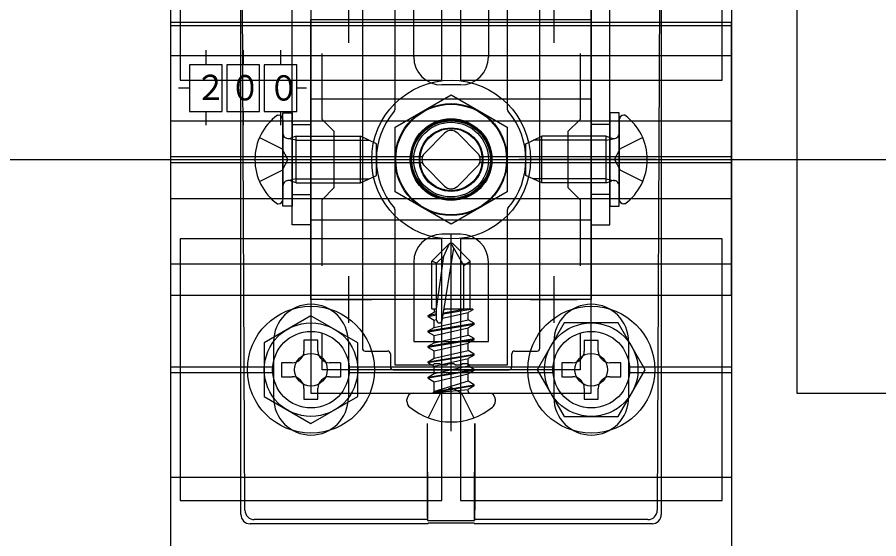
# Model space of a CAD drawing. Units: millimetres, scale not verified. Extents: x -875 to 875, y -1300 to 1294.
# Drawn here: x 20.6 to 112.8, y 849.4 to 905.2 of the extents above; entities that cross this region are included whole.
import ezdxf
from ezdxf.enums import TextEntityAlignment as Align

# ---------------------------------------------------------------- set-up
doc = ezdxf.new("R2010")
doc.units = ezdxf.units.MM
doc.header["$LTSCALE"] = 8
for name, color, linetype in [('0-2_YKK_11', 7, 'Continuous'), ('0-3_YKK_12', 2, 'Continuous'), ('0-4_YKK_13', 4, 'Continuous'), ('0-7_YSS_K', 3, 'Continuous')]:
    doc.layers.add(name, color=color, linetype=linetype)
doc.styles.add('ＭＳ ゴシック', font='')
doc.styles.get('ＭＳ ゴシック').set_extended_font_data('MS Gothic')

msp = doc.modelspace()

# ---------------------------------------------------------------- linework, layer by layer
at = {"layer": '0-2_YKK_11'}
for p, q in [((56, 907.5), (56, 902.5)), ((78, 907.5), (78, 902.5)), ((53.5, 905), (58.5, 905)), ((75.5, 905), (80.5, 905)), ((56, 877.5), (56, 872.5)), ((78, 877.5), (78, 872.5)), ((53.5, 875), (58.5, 875)), ((75.5, 875), (80.5, 875))]:
    msp.add_line(p, q, dxfattribs=at)
msp.add_lwpolyline([(52, 915), (52, 865), (82, 865), (82, 915)], close=True, dxfattribs=at)
for points in [[(53.2, 878.633), (53.2, 885.7), (54.5, 887), (54.5, 893), (53.2, 894.3), (53.2, 901.367)], [(80.8, 901.367), (80.8, 894.3), (79.5, 893), (79.5, 887), (80.8, 885.7), (80.8, 878.633)], [(80.8, 871.367), (80.8, 867.5), (53.2, 867.5), (53.2, 871.367)]]:
    msp.add_lwpolyline(points, dxfattribs=at)
at = {"layer": '0-3_YKK_12'}
msp.add_circle((67, 890), 6, dxfattribs=at)
at = {"layer": '0-4_YKK_13'}
for p, q in [((44.5, 851.999), (44.5, 920)), ((44.934, 852.436), (44.625, 920)), ((89.375, 920), (89.066, 852.436)), ((89.5, 920), (89.5, 851.999)), ((50, 883), (50, 917.5)), ((84, 883), (84, 917.5)), ((57.5, 910.2), (57.5, 869.8)), ((76.5, 869.8), (76.5, 910.2)), ((97, 904.359), (97, 904.708)), ((97, 875.47), (97, 904.359)), ((37, 901.15), (97, 901.15)), ((40.75, 901.71), (40.75, 900.15)), ((44.75, 901.71), (44.75, 900.15)), ((48.75, 901.71), (48.75, 900.15)), ((39, 897.65), (37.829, 897.65)), ((51.535, 897.65), (50.5, 897.65)), ((68, 898), (66, 898)), ((40.75, 895.15), (40.75, 893.675)), ((44.75, 895.15), (44.75, 893.675)), ((48.4, 894.75), (48.5, 894.75)), ((48.75, 895.15), (48.75, 893.675)), ((85.6, 894.75), (85.5, 894.75)), ((37, 894.15), (97, 894.15)), ((49, 894.25), (49, 885.75)), ((50, 893.75), (52, 893.75)), ((84, 893.75), (82, 893.75)), ((85, 894.25), (85, 885.75)), ((64.172, 890.707), (66.293, 892.828)), ((67.707, 892.828), (69.828, 890.707)), ((46.488, 892.35), (48.905, 891.145)), ((50.4, 892.067), (49.477, 892.26)), ((50.4, 892.5), (49.805, 892.284)), ((50.4, 887.5), (50.4, 892.5)), ((57.3, 887.5), (57.3, 892.5)), ((59, 891.7), (57.3, 892.5)), ((75, 891.7), (76.7, 892.5)), ((76.7, 887.5), (76.7, 892.5)), ((83.6, 887.5), (83.6, 892.5)), ((83.6, 892.5), (84.195, 892.284)), ((83.6, 892.067), (84.523, 892.26)), ((87.512, 892.35), (85.095, 891.145)), ((49.514, 890), (48.905, 891.145)), ((59, 888.3), (59, 891.7)), ((75, 888.3), (75, 891.7)), ((84.486, 890), (85.095, 891.145)), ((63.925, 890.3), (37, 890.3)), ((45, 890), (59.699, 890)), ((49.514, 890), (48.905, 888.855)), ((97, 890.3), (70.075, 890.3)), ((89, 890), (74.301, 890)), ((84.486, 890), (85.095, 888.855)), ((37, 889.7), (63.925, 889.7)), ((66.293, 887.172), (64.172, 889.293)), ((69.828, 889.293), (67.707, 887.172)), ((70.075, 889.7), (97, 889.7)), ((46.488, 887.65), (48.905, 888.855)), ((57.3, 887.5), (59, 888.3)), ((76.7, 887.5), (75, 888.3)), ((87.512, 887.65), (85.095, 888.855)), ((50.4, 887.933), (49.477, 887.74)), ((50.4, 887.5), (49.805, 887.716)), ((83.6, 887.933), (84.523, 887.74)), ((83.6, 887.5), (84.195, 887.716)), ((50, 886.25), (52, 886.25)), ((84, 886.25), (82, 886.25)), ((37, 885.85), (97, 885.85)), ((48.4, 885.25), (48.5, 885.25)), ((85.6, 885.25), (85.5, 885.25)), ((68, 882), (66, 882)), ((67, 860.9), (67, 882.002)), ((66.825, 881), (64.95, 879.125)), ((66.207, 879.674), (66.825, 881)), ((67.175, 881), (66.825, 881)), ((68.35, 878.662), (67, 881)), ((67.175, 881), (69.05, 879.125)), ((66.035, 872.747), (67.289, 880.499)), ((37, 878.85), (97, 878.85)), ((64.95, 874), (64.95, 879.125)), ((65.45, 878.918), (64.95, 879.125)), ((65.45, 874), (66.207, 879.674)), ((69.05, 874), (69.05, 879.125)), ((37, 875.47), (97, 875.47)), ((64.528, 873.297), (65.176, 873.67)), ((64.528, 873.297), (65.45, 873.505)), ((64.528, 873.179), (65.45, 873.387)), ((64.528, 873.179), (64.528, 873.297)), ((64.95, 874), (65.45, 874)), ((65.176, 874), (65.176, 873.67)), ((65.176, 873.67), (65.45, 873.732)), ((66.077, 873.009), (68.824, 873.629)), ((69.311, 873.976), (66.149, 873.449)), ((68.749, 874), (66.168, 873.57)), ((66.636, 874), (66.223, 873.907)), ((66.238, 874), (69.05, 874)), ((69.311, 873.91), (68.824, 873.629)), ((68.824, 872.846), (68.824, 873.629)), ((69.311, 873.976), (69.05, 874)), ((69.311, 873.976), (69.311, 873.976)), ((69.311, 873.976), (69.311, 873.91)), ((64.528, 873.179), (65.176, 872.805)), ((64.528, 871.649), (69.472, 872.473)), ((65.176, 872.805), (65.45, 872.867)), ((65.176, 872.022), (68.824, 872.846)), ((65.176, 872.022), (65.176, 872.805)), ((69.472, 872.473), (68.824, 872.846)), ((69.472, 872.355), (69.472, 872.473)), ((69.472, 872.355), (64.528, 871.531)), ((64.528, 871.649), (65.176, 872.022)), ((64.528, 871.531), (64.528, 871.649)), ((64.528, 871.531), (65.176, 871.157)), ((65.176, 871.157), (68.824, 871.981)), ((69.472, 872.355), (68.824, 871.981)), ((68.824, 871.199), (68.824, 871.981)), ((52.75, 870.65), (51.25, 870.65)), ((51.25, 870.65), (51.25, 869.5)), ((52.75, 869.5), (52.75, 870.65)), ((64.528, 870.001), (69.472, 870.825)), ((69.472, 870.707), (64.528, 869.883)), ((65.176, 870.375), (68.824, 871.199)), ((65.176, 870.375), (65.176, 871.157)), ((69.472, 870.825), (68.824, 871.199)), ((69.472, 870.707), (68.824, 870.333)), ((69.472, 870.707), (69.472, 870.825)), ((81.25, 870.65), (81.25, 869.5)), ((81.25, 870.65), (82.75, 870.65)), ((82.75, 869.5), (82.75, 870.65)), ((48, 870.5), (48, 864.5)), ((56, 870.5), (56, 864.5)), ((64.528, 870.001), (65.176, 870.375)), ((64.528, 869.883), (64.528, 870.001)), ((64.528, 869.883), (65.176, 869.509)), ((65.176, 869.509), (68.824, 870.333)), ((68.824, 869.551), (68.824, 870.333)), ((78, 870.5), (78, 864.5)), ((86, 870.5), (86, 864.5)), ((57.8, 869.5), (60.2, 869.5)), ((60.5, 869.2), (60.5, 867.8)), ((64.528, 868.353), (69.472, 869.177)), ((69.472, 869.059), (64.528, 868.235)), ((64.528, 868.353), (65.176, 868.727)), ((65.176, 868.727), (68.824, 869.551)), ((65.176, 868.727), (65.176, 869.509)), ((65.176, 867.861), (68.824, 868.685)), ((69.472, 869.177), (68.824, 869.551)), ((69.472, 869.059), (68.824, 868.685)), ((68.824, 867.903), (68.824, 868.685)), ((69.472, 869.059), (69.472, 869.177)), ((73.5, 867.8), (73.5, 869.2)), ((73.8, 869.5), (76.2, 869.5)), ((37, 867.8), (48, 867.8)), ((50, 868.25), (48.85, 868.25)), ((55.15, 868.25), (54, 868.25)), ((55.15, 868.25), (55.15, 866.75)), ((56, 867.8), (78, 867.8)), ((64.528, 868.235), (64.528, 868.353)), ((64.528, 868.235), (65.176, 867.861)), ((65.176, 867.079), (68.824, 867.903)), ((65.176, 867.079), (65.176, 867.861)), ((78.85, 868.25), (78.85, 866.75)), ((80, 868.25), (78.85, 868.25)), ((85.15, 868.25), (84, 868.25)), ((85.15, 866.75), (85.15, 868.25)), ((86, 867.8), (97, 867.8)), ((37, 867.2), (48, 867.2)), ((56, 867.2), (78, 867.2)), ((60.8, 867.5), (73.2, 867.5)), ((69.472, 867.411), (64.528, 866.587)), ((64.528, 866.705), (65.176, 867.079)), ((65.176, 866.214), (68.824, 867.038)), ((69.472, 867.411), (68.824, 867.038)), ((68.824, 866.255), (68.824, 867.038)), ((69.472, 867.411), (69.472, 867.529)), ((86, 867.2), (97, 867.2)), ((54, 866.75), (55.15, 866.75)), ((64.528, 866.587), (64.528, 866.705)), ((64.528, 866.587), (65.176, 866.214)), ((65.176, 865.2), (65.176, 866.214)), ((68.824, 866.255), (65.234, 865.175)), ((78.85, 866.75), (80, 866.75)), ((84, 866.75), (85.15, 866.75)), ((51.25, 865.5), (51.25, 864.35)), ((52.75, 864.35), (52.75, 865.5)), ((62.965, 865), (71.035, 865)), ((65.875, 865), (64.55, 862.343)), ((65.234, 865.175), (69.472, 865.881)), ((69.472, 865.763), (65.234, 865.057)), ((65.234, 865.057), (68.824, 865.39)), ((65.234, 865.057), (65.234, 865.175)), ((65.875, 865), (67, 865.598)), ((68.125, 865), (67, 865.598)), ((68.125, 865), (69.45, 862.343)), ((69.472, 865.763), (68.824, 865.39)), ((68.824, 865.2), (68.824, 865.39)), ((69.472, 865.763), (69.472, 865.881)), ((81.25, 865.5), (81.25, 864.35)), ((51.25, 864.35), (52.75, 864.35)), ((62.265, 864.138), (62.265, 864.3)), ((71.735, 864.138), (71.735, 864.3)), ((64.448, 861.735), (64.448, 852.441)), ((64.499, 851.337), (64.472, 861.727)), ((69.501, 851.337), (69.528, 861.727)), ((69.552, 861.735), (69.552, 852.441)), ((37, 856), (97, 856)), ((64.464, 851.442), (45.933, 851.442)), ((64.464, 851.442), (64.499, 851.337)), ((64.499, 851.337), (69.501, 851.337)), ((69.536, 851.442), (69.501, 851.337)), ((88.067, 851.442), (69.536, 851.442)), ((64.5, 851), (45.494, 851)), ((64.5, 851), (64.535, 851.105)), ((64.535, 851.105), (69.465, 851.105)), ((69.465, 851.105), (69.5, 851)), ((88.506, 851), (69.5, 851))]:
    msp.add_line(p, q, dxfattribs=at)
for points in [[(97, 988.7), (97, 791.3), (37, 791.3), (37, 988.7)], [(38, 898.5), (66, 898.5), (66, 926.5), (38, 926.5)], [(68, 898.5), (96, 898.5), (96, 926.5), (68, 926.5)], [(129.5, 915), (104, 915), (104, 865), (129.5, 865)], [(82, 905), (82, 875), (52, 875), (52, 905)], [(39, 895.15), (42.5, 895.15), (42.5, 900.15), (39, 900.15)], [(43, 895.15), (46.5, 895.15), (46.5, 900.15), (43, 900.15)], [(47, 895.15), (50.5, 895.15), (50.5, 900.15), (47, 900.15)], [(52, 883.5), (52, 896.5), (82, 896.5), (82, 883.5)], [(61, 893.464), (67, 896.928), (73, 893.464), (73, 886.536), (67, 883.072), (61, 886.536)], [(50, 895), (50, 885), (49, 885), (49, 895)], [(84, 895), (84, 885), (85, 885), (85, 895)], [(38, 853.5), (66, 853.5), (66, 881.5), (38, 881.5)], [(68, 853.5), (96, 853.5), (96, 881.5), (68, 881.5)], [(57, 870.387), (52, 873.274), (47, 870.387), (47, 864.613), (52, 861.726), (57, 864.613)], [(79.113, 872.5), (76.226, 867.5), (79.113, 862.5), (84.887, 862.5), (87.774, 867.5), (84.887, 872.5)]]:
    msp.add_lwpolyline(points, close=True, dxfattribs=at)
for points in [[(52, 917.5), (52, 883), (50, 883)], [(82, 917.5), (82, 883), (84, 883)], [(60.928, 895.208), (61, 895.404), (61, 912), (65.042, 912), (65.225, 911.88), (65.775, 911.88), (65.958, 912), (66.542, 912), (66.725, 911.88), (67.275, 911.88), (67.458, 912), (68.042, 912), (68.225, 911.88), (68.775, 911.88), (68.958, 912), (73, 912)], [(73, 912), (73, 895.404), (73.072, 895.208)], [(63, 901), (63, 909.5), (71, 909.5), (71, 901)], [(37, 904.359), (37, 904.708), (97, 904.708)], [(37, 875.47), (37, 904.359), (97, 904.359)], [(50.4, 892.5), (54.5, 892.5), (57.3, 892.5)], [(50.4, 892.067), (54.5, 892.067), (58.22, 892.067)], [(83.6, 892.067), (79.5, 892.067), (75.78, 892.067)], [(83.6, 892.5), (79.5, 892.5), (76.7, 892.5)], [(50.4, 887.933), (54.5, 887.933), (58.22, 887.933)], [(50.4, 887.5), (54.5, 887.5), (57.3, 887.5)], [(83.6, 887.933), (79.5, 887.933), (75.78, 887.933)], [(83.6, 887.5), (79.5, 887.5), (76.7, 887.5)], [(73.072, 884.792), (73, 884.596), (73, 868), (68.958, 868), (68.775, 868.12), (68.225, 868.12), (68.042, 868), (67.458, 868), (67.275, 868.12), (66.725, 868.12), (66.542, 868), (65.958, 868), (65.775, 868.12), (65.225, 868.12), (65.042, 868), (61, 868), (61, 884.596), (60.928, 884.792)], [(63, 879), (63, 870.5), (71, 870.5), (71, 879)], [(65.45, 872.794), (65.45, 878.918), (66.207, 879.674)], [(68.35, 874), (68.35, 878.662), (69.05, 879.125)], [(48.85, 868.25), (48.85, 866.75), (50, 866.75)], [(64.528, 866.705), (69.472, 867.529), (68.824, 867.903)], [(69.472, 865.763), (69.472, 865.881), (68.824, 866.255)], [(81.25, 864.35), (82.75, 864.35), (82.75, 865.5)]]:
    msp.add_lwpolyline(points, dxfattribs=at)
for centre, radius in [((67, 890), 8.5), ((67, 890), 8.5), ((67, 890), 5.928), ((67, 890), 4.375), ((67, 890), 4.25), ((67, 890), 4.25), ((67, 889.903), 4.245), ((67, 890), 4), ((67, 890), 4), ((67, 890), 4), ((67, 890), 3.4), ((67, 890), 3.324), ((67, 890), 3.32), ((52, 867.5), 6.8), ((82, 867.5), 6.8), ((52, 867.5), 5), ((82, 867.5), 5), ((52, 867.5), 4.1), ((82, 867.5), 4.1), ((52, 867.5), 1.75), ((82, 867.5), 1.75)]:
    msp.add_circle(centre, radius, dxfattribs=at)
for centre, radius, start, end in [((66, 901), 3, 180.00001, 269.99999), ((68, 901), 3, 270.00001, 359.99999), ((51.9, 890), 5.9, 126.38156, 233.61844), ((48.5, 894.25), 0.5, 0, 90), ((67, 890), 8, 139.3793, 220.6207), ((67, 890), 8, 319.3793, 40.6207), ((85.5, 894.25), 0.5, 90, 180), ((82.1, 890), 5.9, 306.38156, 53.61844), ((67, 890), 4.25, 359.99999, 180.00001), ((49.6, 892.848), 0.6, 180, 289.96957), ((67, 892.121), 1, 45, 135), ((84.4, 892.848), 0.6, 250.03043, 0), ((66.999, 890.102), 4.25, 183.27666, 357.50585), ((64.879, 890), 1, 135, 225), ((69.121, 890), 1, 315, 45), ((49.6, 887.152), 0.6, 70.03043, 180), ((67, 887.879), 1, 225, 315), ((84.4, 887.152), 0.6, 0, 109.96957), ((48.5, 885.75), 0.5, 270, 0), ((85.5, 885.75), 0.5, 180, 270), ((66, 879), 3, 90.00001, 179.99999), ((68, 879), 3, 0.00001, 89.99999), ((52, 870.5), 4, 0, 180), ((82, 870.5), 4, 0, 180), ((65.744, 872.794), 0.294, 180, 270), ((65.744, 872.794), 0.294, 270, 350.8071), ((50, 869.5), 1.25, 270, 0), ((54, 869.5), 1.25, 180, 270), ((80, 869.5), 1.25, 270, 0), ((84, 869.5), 1.25, 180, 270), ((50, 865.5), 1.25, 0, 90), ((54, 865.5), 1.25, 90, 180), ((80, 865.5), 1.25, 0, 90), ((84, 865.5), 1.25, 90, 180), ((62.965, 864.3), 0.7, 90, 180), ((64.976, 865.2), 0.2, 270, 360), ((69.024, 865.2), 0.2, 180, 270), ((71.035, 864.3), 0.7, 0, 90), ((52, 864.5), 4, 180, 0), ((63.127, 864.138), 0.862, 180, 230.87645), ((70.873, 864.138), 0.862, 309.12355, 0), ((82, 864.5), 4, 180, 0), ((67, 868.9), 7, 230.87645, 270), ((67, 868.9), 7, 270, 309.12355), ((45.936, 852.444), 1.002, 180.44387, 269.81844), ((88.064, 852.444), 1.002, 270.18156, 359.55613)]:
    msp.add_arc(centre, radius, start, end, dxfattribs=at)
for centre, major_axis, ratio, start_param, end_param in [((57.8, 869.8), (-0.212, -0.212), 0.999695, 5.497939, 7.068431), ((76.2, 869.8), (0.212, -0.212), 0.999695, 5.497939, 7.068431), ((60.2, 869.2), (0.212, 0.212), 0.999695, 5.497939, 7.068431), ((73.8, 869.2), (-0.212, 0.212), 0.999695, 5.497939, 7.068431), ((60.8, 867.8), (-0.212, -0.212), 0.999695, 5.497939, 7.068431), ((73.2, 867.8), (0.212, -0.212), 0.999695, 5.497939, 7.068431), ((64.465, 852.441), (0, 1), 0.017455, 1.570796, 3.089233), ((69.535, 852.441), (0, 1), 0.017455, 3.193953, 4.712389), ((45.501, 852.006), (0.487, 0.883), 0.991424, 2.078413, 3.641926), ((88.499, 852.006), (-0.487, 0.883), 0.991424, 2.641259, 4.204772)]:
    msp.add_ellipse(centre, major_axis=major_axis, ratio=ratio, start_param=start_param, end_param=end_param, dxfattribs=at)
at = {"layer": '0-7_YSS_K'}
msp.add_line((-183, 890), (811.228, 890), dxfattribs=at)

# ---------------------------------------------------------------- texts
at = {"layer": '0-4_YKK_13', "style": 'ＭＳ ゴシック', "width": 0.9}
for s, p in [('２', (39.594, 895.568)), ('０', (43.283, 895.528)), ('０', (47.42, 895.51))]:
    msp.add_text(s, height=2.711, dxfattribs=at).set_placement(p, align=Align.BOTTOM_LEFT)

doc.saveas('drawing.dxf')
